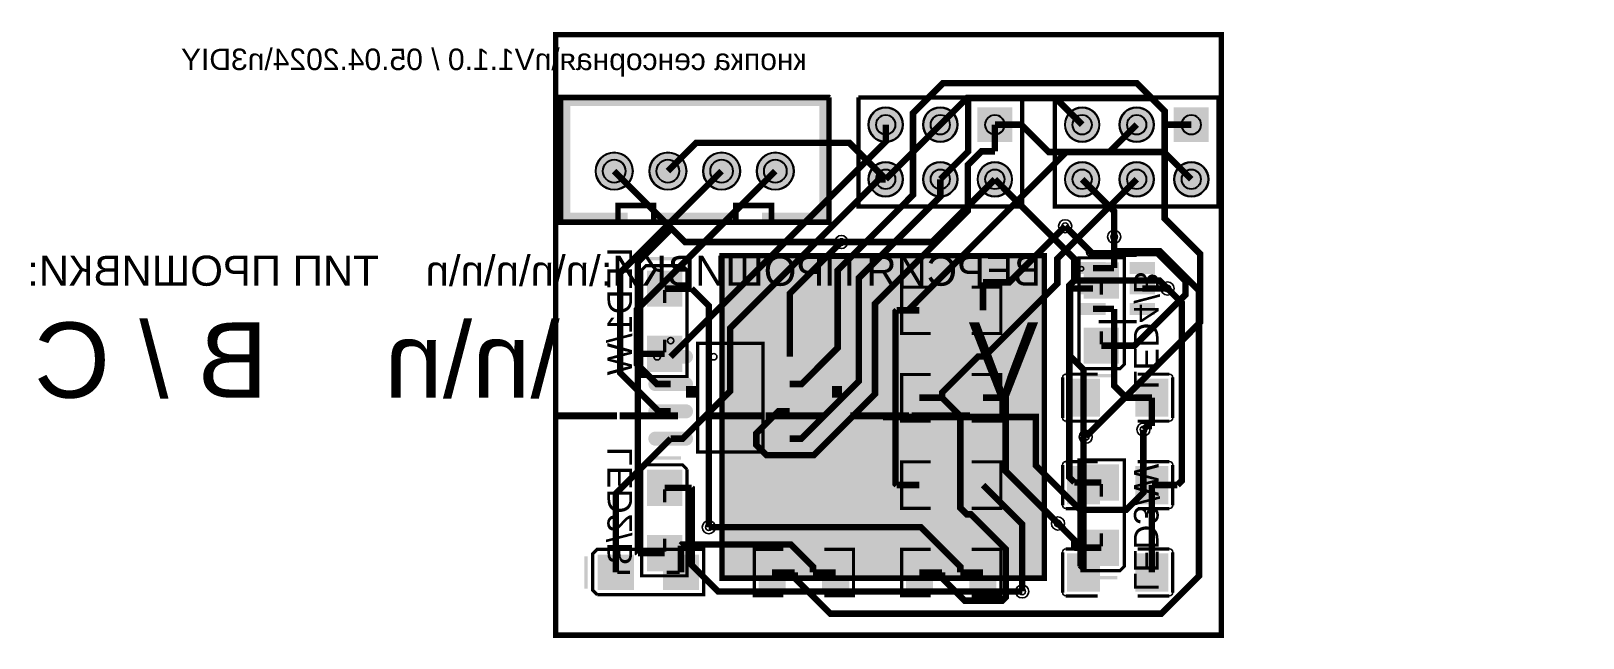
# Model space of a CAD drawing. Header units: millimetres. Extents: x -24.4 to 47.8, y -0.1 to 28.1.
import ezdxf

# ---------------------------------------------------------------- set-up
doc = ezdxf.new("R2010")
doc.units = ezdxf.units.MM
for name, color, linetype, true_color in [('BoardOutLine', 7, 'Continuous', 0xff00ff), ('BottomLayer', 7, 'Continuous', 0x0000ff), ('BottomPasteMaskLayer', 7, 'Continuous', 0x800000), ('BottomSilkLayer', 7, 'Continuous', 0x66cc33), ('BottomSolderMaskLayer', 7, 'Continuous', 0xaa00ff), ('Document', 7, 'Continuous', 0xffffff), ('Hole', 7, 'Continuous', 0x222222), ('Multi-Layer', 7, 'Continuous', 0xc0c0c0), ('TopLayer', 7, 'Continuous', 0xff0000), ('TopPasteMaskLayer', 7, 'Continuous', 0x808080), ('TopSilkLayer', 7, 'Continuous', 0xffcc00), ('TopSolderMaskLayer', 7, 'Continuous', 0x800080)]:
    doc.layers.add(name, color=color, linetype=linetype, true_color=true_color)
doc.styles.get("Standard").update_dxf_attribs({"font": 'arial.ttf'})

msp = doc.modelspace()

# ---------------------------------------------------------------- hatches: boundary and pattern name
at = {"layer": 'BottomLayer'}
for points in [[(7.747, 17.653), (22.747, 17.653), (22.747, 2.653), (7.747, 2.653), (7.747, 17.653)], [(4.28, 16.94), (4.28, 15.305), (5.88, 15.305), (5.88, 16.94)], [(26.2, 15.686), (26.2, 17.321), (24.6, 17.321), (24.6, 15.686)], [(4.28, 13.905), (4.28, 12.27), (5.88, 12.27), (5.88, 13.905)], [(26.2, 12.651), (26.2, 14.286), (24.6, 14.286), (24.6, 12.651)], [(4.28, 7.669), (4.28, 6.034), (5.88, 6.034), (5.88, 7.669)], [(26.2, 6.288), (26.2, 7.923), (24.6, 7.923), (24.6, 6.288)], [(4.28, 4.634), (4.28, 2.999), (5.88, 2.999), (5.88, 4.634)], [(26.2, 3.253), (26.2, 4.888), (24.6, 4.888), (24.6, 3.253)]]:
    msp.add_hatch(color=256, dxfattribs=at).paths.add_polyline_path(points)
at = {"layer": 'BottomPasteMaskLayer'}
for points in [[(5.78, 15.305), (5.409, 15.305), (5.309, 15.405), (5.309, 15.761), (5.209, 15.861), (4.951, 15.861), (4.851, 15.761), (4.851, 15.405), (4.751, 15.305), (4.38, 15.305), (4.28, 15.405), (4.28, 16.84), (4.38, 16.94), (5.78, 16.94), (5.88, 16.84), (5.88, 15.405)], [(26.1, 15.686), (25.73, 15.686), (25.63, 15.786), (25.63, 16.142), (25.53, 16.242), (25.271, 16.242), (25.171, 16.142), (25.171, 15.786), (25.071, 15.686), (24.7, 15.686), (24.6, 15.786), (24.6, 17.221), (24.7, 17.321), (26.1, 17.321), (26.2, 17.221), (26.2, 15.786)], [(4.38, 13.905), (4.751, 13.905), (4.851, 13.805), (4.851, 13.449), (4.951, 13.349), (5.209, 13.349), (5.309, 13.449), (5.309, 13.805), (5.409, 13.905), (5.78, 13.905), (5.88, 13.805), (5.88, 12.37), (5.78, 12.27), (4.38, 12.27), (4.28, 12.37), (4.28, 13.805)], [(24.7, 14.286), (25.071, 14.286), (25.171, 14.186), (25.171, 13.83), (25.271, 13.73), (25.53, 13.73), (25.63, 13.83), (25.63, 14.186), (25.73, 14.286), (26.1, 14.286), (26.2, 14.186), (26.2, 12.751), (26.1, 12.651), (24.7, 12.651), (24.6, 12.751), (24.6, 14.186)], [(5.78, 6.034), (5.409, 6.034), (5.309, 6.134), (5.309, 6.49), (5.209, 6.59), (4.951, 6.59), (4.851, 6.49), (4.851, 6.134), (4.751, 6.034), (4.38, 6.034), (4.28, 6.134), (4.28, 7.569), (4.38, 7.669), (5.78, 7.669), (5.88, 7.569), (5.88, 6.134)], [(26.1, 6.288), (25.73, 6.288), (25.63, 6.388), (25.63, 6.744), (25.53, 6.844), (25.271, 6.844), (25.171, 6.744), (25.171, 6.388), (25.071, 6.288), (24.7, 6.288), (24.6, 6.388), (24.6, 7.823), (24.7, 7.923), (26.1, 7.923), (26.2, 7.823), (26.2, 6.388)], [(4.38, 4.634), (4.751, 4.634), (4.851, 4.534), (4.851, 4.178), (4.951, 4.078), (5.209, 4.078), (5.309, 4.178), (5.309, 4.534), (5.409, 4.634), (5.78, 4.634), (5.88, 4.534), (5.88, 3.099), (5.78, 2.999), (4.38, 2.999), (4.28, 3.099), (4.28, 4.534)], [(24.7, 4.888), (25.071, 4.888), (25.171, 4.788), (25.171, 4.432), (25.271, 4.332), (25.53, 4.332), (25.63, 4.432), (25.63, 4.788), (25.73, 4.888), (26.1, 4.888), (26.2, 4.788), (26.2, 3.353), (26.1, 3.253), (24.7, 3.253), (24.6, 3.353), (24.6, 4.788)]]:
    msp.add_hatch(color=256, dxfattribs=at).paths.add_polyline_path(points)
at = {"layer": 'BottomSilkLayer'}
for points in [[(5.841, 17.439), (4.339, 17.439), (4.339, 17.591), (5.841, 17.591)], [(24.639, 12.152), (26.141, 12.152), (26.141, 12), (24.639, 12)], [(5.841, 8.168), (4.339, 8.168), (4.339, 8.32), (5.841, 8.32)], [(24.639, 2.754), (26.141, 2.754), (26.141, 2.602), (24.639, 2.602)]]:
    msp.add_hatch(color=256, dxfattribs=at).paths.add_polyline_path(points)
at = {"layer": 'BottomSolderMaskLayer'}
for points in [[(14.554, 23.749, 1), (16.18, 23.749, 1)], [(17.094, 23.749, 1), (18.72, 23.749, 1)], [(21.26, 22.936), (19.634, 22.936), (19.634, 24.562), (21.26, 24.562)], [(23.698, 23.749, 1), (25.324, 23.749, 1)], [(26.238, 23.749, 1), (27.864, 23.749, 1)], [(30.404, 22.936), (28.778, 22.936), (28.778, 24.562), (30.404, 24.562)], [(1.852, 21.59, 1), (3.602, 21.59, 1)], [(4.352, 21.59, 1), (6.102, 21.59, 1)], [(6.852, 21.59, 1), (8.602, 21.59, 1)], [(9.352, 21.59, 1), (11.102, 21.59, 1)], [(14.554, 21.209, 1), (16.18, 21.209, 1)], [(17.094, 21.209, 1), (18.72, 21.209, 1)], [(19.634, 21.209, 1), (21.26, 21.209, 1)], [(23.698, 21.209, 1), (25.324, 21.209, 1)], [(26.238, 21.209, 1), (27.864, 21.209, 1)], [(28.778, 21.209, 1), (30.404, 21.209, 1)], [(26.225, 15.66), (26.225, 17.347), (24.575, 17.347), (24.575, 15.66)], [(4.255, 16.966), (4.255, 15.279), (5.905, 15.279), (5.905, 16.966)], [(4.255, 13.931), (4.255, 12.244), (5.905, 12.244), (5.905, 13.931)], [(26.225, 12.625), (26.225, 14.312), (24.575, 14.312), (24.575, 12.625)], [(26.225, 6.262), (26.225, 7.949), (24.575, 7.949), (24.575, 6.262)], [(4.255, 7.695), (4.255, 6.008), (5.905, 6.008), (5.905, 7.695)], [(4.255, 4.66), (4.255, 2.973), (5.905, 2.973), (5.905, 4.66)], [(26.225, 3.227), (26.225, 4.914), (24.575, 4.914), (24.575, 3.227)]]:
    msp.add_hatch(color=256, dxfattribs=at).paths.add_polyline_path(points)
at = {"layer": 'Document'}
for points in [[(0.227, 19.264), (0.227, 25.014), (12.727, 25.014), (12.727, 19.264), (9.608, 19.264), (9.608, 19.664), (12.277, 19.664), (12.277, 24.614), (12.277, 24.614), (0.677, 24.614), (0.677, 24.614), (0.677, 19.664), (3.348, 19.664), (3.348, 19.264)], [(8.477, 19.264), (4.477, 19.264), (4.477, 19.664), (8.477, 19.664), (8.477, 19.664)], [(5.155, 16.055), (5.005, 16.055), (5.005, 15.455), (5.155, 15.455)], [(24.9, 16.211), (25.9, 16.211), (25.9, 16.061), (24.9, 16.061)], [(25.325, 16.436), (25.475, 16.436), (25.475, 15.836), (25.325, 15.836)], [(5.155, 13.155), (5.005, 13.155), (5.005, 13.755), (5.155, 13.755)], [(25.325, 13.536), (25.475, 13.536), (25.475, 14.136), (25.325, 14.136)], [(5.58, 13.38), (4.58, 13.38), (4.58, 13.53), (5.58, 13.53)], [(5.155, 6.784), (5.005, 6.784), (5.005, 6.184), (5.155, 6.184)], [(24.9, 6.813), (25.9, 6.813), (25.9, 6.663), (24.9, 6.663)], [(25.325, 7.038), (25.475, 7.038), (25.475, 6.438), (25.325, 6.438)], [(5.155, 3.884), (5.005, 3.884), (5.005, 4.484), (5.155, 4.484)], [(25.325, 4.138), (25.475, 4.138), (25.475, 4.738), (25.325, 4.738)], [(5.58, 4.109), (4.58, 4.109), (4.58, 4.259), (5.58, 4.259)], [(2.868, 2.846), (2.868, 2.996), (3.468, 2.996), (3.468, 2.846)], [(5.768, 2.846), (5.768, 2.996), (5.168, 2.996), (5.168, 2.846)], [(5.543, 2.421), (5.543, 3.421), (5.393, 3.421), (5.393, 2.421)]]:
    msp.add_hatch(color=256, dxfattribs=at).paths.add_polyline_path(points)
at = {"layer": 'Multi-Layer'}
for points in [[(14.58, 23.749, 1), (16.154, 23.749, 1)], [(17.12, 23.749, 1), (18.694, 23.749, 1)], [(21.234, 22.962), (19.66, 22.962), (19.66, 24.536), (21.234, 24.536)], [(23.724, 23.749, 1), (25.298, 23.749, 1)], [(26.264, 23.749, 1), (27.838, 23.749, 1)], [(30.378, 22.962), (28.804, 22.962), (28.804, 24.536), (30.378, 24.536)], [(1.877, 21.59, 1), (3.577, 21.59, 1)], [(4.377, 21.59, 1), (6.077, 21.59, 1)], [(6.877, 21.59, 1), (8.577, 21.59, 1)], [(9.377, 21.59, 1), (11.077, 21.59, 1)], [(14.58, 21.209, 1), (16.154, 21.209, 1)], [(17.12, 21.209, 1), (18.694, 21.209, 1)], [(19.66, 21.209, 1), (21.234, 21.209, 1)], [(23.724, 21.209, 1), (25.298, 21.209, 1)], [(26.264, 21.209, 1), (27.838, 21.209, 1)], [(28.804, 21.209, 1), (30.378, 21.209, 1)]]:
    msp.add_hatch(color=256, dxfattribs=at).paths.add_polyline_path(points)
at = {"layer": 'TopLayer'}
for points in [[(25.549, 17.345), (25.549, 16.813), (24.477, 16.813), (24.477, 17.345)], [(27.847, 17.345), (27.847, 16.813), (26.775, 16.813), (26.775, 17.345)], [(17.54, 15.964), (17.54, 14.263), (16.333, 14.263), (16.333, 15.964)], [(19.29, 15.964), (19.29, 14.263), (20.498, 14.263), (20.498, 15.964)], [(25.549, 16.395), (25.549, 15.863), (24.477, 15.863), (24.477, 16.395)], [(27.847, 16.395), (27.847, 15.863), (26.775, 15.863), (26.775, 16.395)], [(25.549, 15.445), (25.549, 14.913), (24.477, 14.913), (24.477, 15.445)], [(27.847, 15.445), (27.847, 14.913), (26.775, 14.913), (26.775, 15.445)], [(6.084, 13.248, -0.785398), (6.084, 12.66), (4.627, 12.66, -0.785398), (4.627, 13.248)], [(11.629, 13.248, -0.785398), (11.629, 12.66), (10.172, 12.66, -0.785398), (10.172, 13.248)], [(6.084, 11.978, -0.785398), (6.084, 11.39), (4.627, 11.39, -0.785398), (4.627, 11.978)], [(11.629, 11.978, -0.785398), (11.629, 11.39), (10.172, 11.39, -0.785398), (10.172, 11.978)], [(17.54, 11.9), (17.54, 10.199), (16.333, 10.199), (16.333, 11.9)], [(19.29, 11.9), (19.29, 10.199), (20.498, 10.199), (20.498, 11.9)], [(25.312, 10.185), (25.312, 11.913), (23.827, 11.913), (23.827, 10.185)], [(27.012, 10.185), (27.012, 11.913), (28.497, 11.913), (28.497, 10.185)], [(6.084, 10.708, -0.785398), (6.084, 10.12), (4.627, 10.12, -0.785398), (4.627, 10.708)], [(11.629, 10.708, -0.785398), (11.629, 10.12), (10.172, 10.12, -0.785398), (10.172, 10.708)], [(6.084, 9.438, -0.785398), (6.084, 8.85), (4.627, 8.85, -0.785398), (4.627, 9.438)], [(11.629, 9.438, -0.785398), (11.629, 8.85), (10.172, 8.85, -0.785398), (10.172, 9.438)], [(17.54, 7.836), (17.54, 6.135), (16.333, 6.135), (16.333, 7.836)], [(19.29, 7.836), (19.29, 6.135), (20.498, 6.135), (20.498, 7.836)], [(25.312, 6.121), (25.312, 7.849), (23.827, 7.849), (23.827, 6.121)], [(27.012, 6.121), (27.012, 7.849), (28.497, 7.849), (28.497, 6.121)], [(1.983, 3.721), (3.618, 3.721), (3.618, 2.121), (1.983, 2.121)], [(5.018, 3.721), (6.653, 3.721), (6.653, 2.121), (5.018, 2.121)], [(10.682, 3.772), (10.682, 2.071), (9.474, 2.071), (9.474, 3.772)], [(12.432, 3.772), (12.432, 2.071), (13.64, 2.071), (13.64, 3.772)], [(17.54, 3.772), (17.54, 2.071), (16.333, 2.071), (16.333, 3.772)], [(19.29, 3.772), (19.29, 2.071), (20.498, 2.071), (20.498, 3.772)], [(25.312, 2.057), (25.312, 3.785), (23.827, 3.785), (23.827, 2.057)], [(27.012, 2.057), (27.012, 3.785), (28.497, 3.785), (28.497, 2.057)]]:
    msp.add_hatch(color=256, dxfattribs=at).paths.add_polyline_path(points)
at = {"layer": 'TopPasteMaskLayer'}
for points in [[(25.549, 17.345), (25.549, 16.813), (24.477, 16.813), (24.477, 17.345)], [(27.847, 17.345), (27.847, 16.813), (26.775, 16.813), (26.775, 17.345)], [(17.54, 15.864), (17.54, 15.502), (17.44, 15.402), (17.229, 15.402), (17.129, 15.302), (17.129, 14.924), (17.229, 14.824), (17.44, 14.824), (17.54, 14.724), (17.54, 14.363), (17.44, 14.263), (16.433, 14.263), (16.333, 14.363), (16.333, 15.864), (16.433, 15.964), (17.44, 15.964)], [(19.29, 15.864), (19.29, 15.502), (19.39, 15.402), (19.601, 15.402), (19.701, 15.302), (19.701, 14.924), (19.601, 14.824), (19.39, 14.824), (19.29, 14.724), (19.29, 14.363), (19.39, 14.263), (20.398, 14.263), (20.498, 14.363), (20.498, 15.864), (20.398, 15.964), (19.39, 15.964)], [(25.549, 16.395), (25.549, 15.863), (24.477, 15.863), (24.477, 16.395)], [(27.847, 16.395), (27.847, 15.863), (26.775, 15.863), (26.775, 16.395)], [(25.549, 15.445), (25.549, 14.913), (24.477, 14.913), (24.477, 15.445)], [(27.847, 15.445), (27.847, 14.913), (26.775, 14.913), (26.775, 15.445)], [(6.084, 13.248, -0.785398), (6.084, 12.66), (4.627, 12.66, -0.785398), (4.627, 13.248)], [(11.629, 13.248, -0.785398), (11.629, 12.66), (10.172, 12.66, -0.785398), (10.172, 13.248)], [(6.084, 11.978, -0.785398), (6.084, 11.39), (4.627, 11.39, -0.785398), (4.627, 11.978)], [(11.629, 11.978, -0.785398), (11.629, 11.39), (10.172, 11.39, -0.785398), (10.172, 11.978)], [(17.54, 11.8), (17.54, 11.438), (17.44, 11.338), (17.229, 11.338), (17.129, 11.238), (17.129, 10.86), (17.229, 10.76), (17.44, 10.76), (17.54, 10.66), (17.54, 10.299), (17.44, 10.199), (16.433, 10.199), (16.333, 10.299), (16.333, 11.8), (16.433, 11.9), (17.44, 11.9)], [(19.29, 11.8), (19.29, 11.438), (19.39, 11.338), (19.601, 11.338), (19.701, 11.238), (19.701, 10.86), (19.601, 10.76), (19.39, 10.76), (19.29, 10.66), (19.29, 10.299), (19.39, 10.199), (20.398, 10.199), (20.498, 10.299), (20.498, 11.8), (20.398, 11.9), (19.39, 11.9)], [(25.312, 10.285), (25.312, 10.655), (25.212, 10.755), (24.907, 10.755), (24.807, 10.855), (24.807, 11.243), (24.907, 11.343), (25.212, 11.343), (25.312, 11.443), (25.312, 11.813), (25.212, 11.913), (23.927, 11.913), (23.827, 11.813), (23.827, 10.285), (23.927, 10.185), (25.212, 10.185)], [(27.012, 10.285), (27.012, 10.655), (27.112, 10.755), (27.417, 10.755), (27.517, 10.855), (27.517, 11.243), (27.417, 11.343), (27.112, 11.343), (27.012, 11.443), (27.012, 11.813), (27.112, 11.913), (28.397, 11.913), (28.497, 11.813), (28.497, 10.285), (28.397, 10.185), (27.112, 10.185)], [(6.084, 10.708, -0.785398), (6.084, 10.12), (4.627, 10.12, -0.785398), (4.627, 10.708)], [(11.629, 10.708, -0.785398), (11.629, 10.12), (10.172, 10.12, -0.785398), (10.172, 10.708)], [(6.084, 9.438, -0.785398), (6.084, 8.85), (4.627, 8.85, -0.785398), (4.627, 9.438)], [(11.629, 9.438, -0.785398), (11.629, 8.85), (10.172, 8.85, -0.785398), (10.172, 9.438)], [(17.54, 7.736), (17.54, 7.374), (17.44, 7.274), (17.229, 7.274), (17.129, 7.174), (17.129, 6.796), (17.229, 6.696), (17.44, 6.696), (17.54, 6.596), (17.54, 6.235), (17.44, 6.135), (16.433, 6.135), (16.333, 6.235), (16.333, 7.736), (16.433, 7.836), (17.44, 7.836)], [(19.29, 7.736), (19.29, 7.374), (19.39, 7.274), (19.601, 7.274), (19.701, 7.174), (19.701, 6.796), (19.601, 6.696), (19.39, 6.696), (19.29, 6.596), (19.29, 6.235), (19.39, 6.135), (20.398, 6.135), (20.498, 6.235), (20.498, 7.736), (20.398, 7.836), (19.39, 7.836)], [(25.312, 6.221), (25.312, 6.591), (25.212, 6.691), (24.907, 6.691), (24.807, 6.791), (24.807, 7.179), (24.907, 7.279), (25.212, 7.279), (25.312, 7.379), (25.312, 7.749), (25.212, 7.849), (23.927, 7.849), (23.827, 7.749), (23.827, 6.221), (23.927, 6.121), (25.212, 6.121)], [(27.012, 6.221), (27.012, 6.591), (27.112, 6.691), (27.417, 6.691), (27.517, 6.791), (27.517, 7.179), (27.417, 7.279), (27.112, 7.279), (27.012, 7.379), (27.012, 7.749), (27.112, 7.849), (28.397, 7.849), (28.497, 7.749), (28.497, 6.221), (28.397, 6.121), (27.112, 6.121)], [(3.618, 2.221), (3.618, 2.592), (3.518, 2.692), (3.162, 2.692), (3.062, 2.792), (3.062, 3.05), (3.162, 3.15), (3.518, 3.15), (3.618, 3.25), (3.618, 3.621), (3.518, 3.721), (2.083, 3.721), (1.983, 3.621), (1.983, 2.221), (2.083, 2.121), (3.518, 2.121)], [(5.018, 3.621), (5.018, 3.25), (5.118, 3.15), (5.474, 3.15), (5.574, 3.05), (5.574, 2.792), (5.474, 2.692), (5.118, 2.692), (5.018, 2.592), (5.018, 2.221), (5.118, 2.121), (6.553, 2.121), (6.653, 2.221), (6.653, 3.621), (6.553, 3.721), (5.118, 3.721)], [(10.682, 3.672), (10.682, 3.31), (10.582, 3.21), (10.371, 3.21), (10.271, 3.11), (10.271, 2.732), (10.371, 2.632), (10.582, 2.632), (10.682, 2.532), (10.682, 2.171), (10.582, 2.071), (9.574, 2.071), (9.474, 2.171), (9.474, 3.672), (9.574, 3.772), (10.582, 3.772)], [(12.432, 3.672), (12.432, 3.31), (12.532, 3.21), (12.743, 3.21), (12.843, 3.11), (12.843, 2.732), (12.743, 2.632), (12.532, 2.632), (12.432, 2.532), (12.432, 2.171), (12.532, 2.071), (13.54, 2.071), (13.64, 2.171), (13.64, 3.672), (13.54, 3.772), (12.532, 3.772)], [(17.54, 3.672), (17.54, 3.31), (17.44, 3.21), (17.229, 3.21), (17.129, 3.11), (17.129, 2.732), (17.229, 2.632), (17.44, 2.632), (17.54, 2.532), (17.54, 2.171), (17.44, 2.071), (16.433, 2.071), (16.333, 2.171), (16.333, 3.672), (16.433, 3.772), (17.44, 3.772)], [(19.29, 3.672), (19.29, 3.31), (19.39, 3.21), (19.601, 3.21), (19.701, 3.11), (19.701, 2.732), (19.601, 2.632), (19.39, 2.632), (19.29, 2.532), (19.29, 2.171), (19.39, 2.071), (20.398, 2.071), (20.498, 2.171), (20.498, 3.672), (20.398, 3.772), (19.39, 3.772)], [(25.312, 2.157), (25.312, 2.527), (25.212, 2.627), (24.907, 2.627), (24.807, 2.727), (24.807, 3.115), (24.907, 3.215), (25.212, 3.215), (25.312, 3.315), (25.312, 3.685), (25.212, 3.785), (23.927, 3.785), (23.827, 3.685), (23.827, 2.157), (23.927, 2.057), (25.212, 2.057)], [(27.012, 2.157), (27.012, 2.527), (27.112, 2.627), (27.417, 2.627), (27.517, 2.727), (27.517, 3.115), (27.417, 3.215), (27.112, 3.215), (27.012, 3.315), (27.012, 3.685), (27.112, 3.785), (28.397, 3.785), (28.497, 3.685), (28.497, 2.157), (28.397, 2.057), (27.112, 2.057)]]:
    msp.add_hatch(color=256, dxfattribs=at).paths.add_polyline_path(points)
at = {"layer": 'TopSilkLayer'}
msp.add_hatch(color=256, dxfattribs=at).paths.add_polyline_path([(1.484, 2.16), (1.484, 3.662), (1.332, 3.662), (1.332, 2.16)])
at = {"layer": 'TopSolderMaskLayer'}
for points in [[(14.554, 23.749, 1), (16.18, 23.749, 1)], [(17.094, 23.749, 1), (18.72, 23.749, 1)], [(21.26, 22.936), (19.634, 22.936), (19.634, 24.562), (21.26, 24.562)], [(23.698, 23.749, 1), (25.324, 23.749, 1)], [(26.238, 23.749, 1), (27.864, 23.749, 1)], [(30.404, 22.936), (28.778, 22.936), (28.778, 24.562), (30.404, 24.562)], [(1.852, 21.59, 1), (3.602, 21.59, 1)], [(4.352, 21.59, 1), (6.102, 21.59, 1)], [(6.852, 21.59, 1), (8.602, 21.59, 1)], [(9.352, 21.59, 1), (11.102, 21.59, 1)], [(14.554, 21.209, 1), (16.18, 21.209, 1)], [(17.094, 21.209, 1), (18.72, 21.209, 1)], [(19.634, 21.209, 1), (21.26, 21.209, 1)], [(23.698, 21.209, 1), (25.324, 21.209, 1)], [(26.238, 21.209, 1), (27.864, 21.209, 1)], [(28.778, 21.209, 1), (30.404, 21.209, 1)], [(25.6, 17.358), (25.6, 16.8), (24.426, 16.8), (24.426, 17.358)], [(27.898, 17.358), (27.898, 16.8), (26.724, 16.8), (26.724, 17.358)], [(17.565, 15.989), (17.565, 14.237), (16.307, 14.237), (16.307, 15.989)], [(19.265, 15.989), (19.265, 14.237), (20.523, 14.237), (20.523, 15.989)], [(25.6, 16.408), (25.6, 15.85), (24.426, 15.85), (24.426, 16.408)], [(27.898, 16.408), (27.898, 15.85), (26.724, 15.85), (26.724, 16.408)], [(25.6, 15.458), (25.6, 14.9), (24.426, 14.9), (24.426, 15.458)], [(27.898, 15.458), (27.898, 14.9), (26.724, 14.9), (26.724, 15.458)], [(6.147, 13.273, -0.785398), (6.147, 12.635), (4.564, 12.635, -0.785398), (4.564, 13.273)], [(11.692, 13.273, -0.785398), (11.692, 12.635), (10.109, 12.635, -0.785398), (10.109, 13.273)], [(6.147, 12.003, -0.785398), (6.147, 11.365), (4.564, 11.365, -0.785398), (4.564, 12.003)], [(11.692, 12.003, -0.785398), (11.692, 11.365), (10.109, 11.365, -0.785398), (10.109, 12.003)], [(17.565, 11.925), (17.565, 10.173), (16.307, 10.173), (16.307, 11.925)], [(19.265, 11.925), (19.265, 10.173), (20.523, 10.173), (20.523, 11.925)], [(25.337, 10.16), (25.337, 11.938), (23.802, 11.938), (23.802, 10.16)], [(26.987, 10.16), (26.987, 11.938), (28.522, 11.938), (28.522, 10.16)], [(6.147, 10.733, -0.785398), (6.147, 10.095), (4.564, 10.095, -0.785398), (4.564, 10.733)], [(11.692, 10.733, -0.785398), (11.692, 10.095), (10.109, 10.095, -0.785398), (10.109, 10.733)], [(6.147, 9.463, -0.785398), (6.147, 8.825), (4.564, 8.825, -0.785398), (4.564, 9.463)], [(11.692, 9.463, -0.785398), (11.692, 8.825), (10.109, 8.825, -0.785398), (10.109, 9.463)], [(17.565, 7.861), (17.565, 6.109), (16.307, 6.109), (16.307, 7.861)], [(19.265, 7.861), (19.265, 6.109), (20.523, 6.109), (20.523, 7.861)], [(25.337, 6.096), (25.337, 7.874), (23.802, 7.874), (23.802, 6.096)], [(26.987, 6.096), (26.987, 7.874), (28.522, 7.874), (28.522, 6.096)], [(1.958, 3.746), (3.644, 3.746), (3.644, 2.096), (1.958, 2.096)], [(4.993, 3.746), (6.678, 3.746), (6.678, 2.096), (4.993, 2.096)], [(10.707, 3.797), (10.707, 2.045), (9.449, 2.045), (9.449, 3.797)], [(12.407, 3.797), (12.407, 2.045), (13.665, 2.045), (13.665, 3.797)], [(17.565, 3.797), (17.565, 2.045), (16.307, 2.045), (16.307, 3.797)], [(19.265, 3.797), (19.265, 2.045), (20.523, 2.045), (20.523, 3.797)], [(25.337, 2.032), (25.337, 3.81), (23.802, 3.81), (23.802, 2.032)], [(26.987, 2.032), (26.987, 3.81), (28.522, 3.81), (28.522, 2.032)]]:
    msp.add_hatch(color=256, dxfattribs=at).paths.add_polyline_path(points)

# ---------------------------------------------------------------- linework, layer by layer
at = {"layer": 'BoardOutLine', "const_width": 0.254}
msp.add_lwpolyline([(0, 0), (30.988, 0), (30.988, 27.94), (0, 27.94), (0, 0)], close=True, dxfattribs=at)
at = {"layer": 'BottomLayer', "const_width": 0.3}
for points in [[(24.679, 9.233), (30.008, 14.561), (30.008, 17.728), (28.352, 19.384), (28.352, 24.39), (27.059, 25.683), (18.037, 25.683), (16.637, 24.283), (16.637, 22.479), (15.367, 21.209)], [(24.511, 23.749), (23.272, 24.988), (19.295, 24.988), (19.208, 24.901), (19.208, 22.51), (17.907, 21.209)], [(20.447, 23.749), (21.685, 23.749)], [(27.051, 23.749), (25.781, 22.479), (22.955, 22.479), (21.685, 23.749)], [(5.227, 21.59), (6.538, 22.901), (13.675, 22.901), (15.367, 21.209)], [(5.397, 18.92), (2.727, 21.59)], [(20.447, 21.209), (17.53, 18.292), (13.301, 18.292)], [(24.149, 16.503), (24.149, 17.507), (20.447, 21.209)], [(24.511, 21.209), (25.999, 19.721), (25.999, 18.535)], [(3.829, 13.088), (3.828, 13.089), (3.828, 17.351), (5.397, 18.92)], [(13.301, 18.292), (6.025, 18.292), (5.397, 18.92)], [(25.4, 13.469), (26.947, 13.469), (29.322, 15.843), (29.322, 16.474), (28.023, 17.773), (24.97, 17.773), (23.72, 19.023)], [(24.149, 7.105), (23.912, 7.343), (23.912, 16.266), (24.149, 16.503)], [(24.775, 16.503), (24.149, 16.503)], [(24.775, 16.503), (25.4, 16.503)], [(25.4, 16.503), (28.11, 16.503), (28.485, 16.129)], [(5.08, 16.122), (6.331, 16.122)], [(6.331, 16.122), (7.128, 15.326), (7.128, 5.023)], [(3.829, 3.817), (3.828, 3.818), (3.828, 13.086), (3.829, 13.088)], [(3.979, 13.088), (3.829, 13.088)], [(5.08, 13.088), (3.979, 13.088)], [(15.247, 10.153), (22.225, 10.152)], [(21.336, 10.16), (22.352, 10.16), (22.352, 7.897), (24.412, 5.837), (26.563, 5.837), (27.361, 6.634), (27.361, 9.566)], [(25.4, 7.105), (24.149, 7.105)], [(5.08, 6.851), (6.331, 6.851)], [(6.331, 6.851), (6.332, 6.85), (6.332, 3.263), (7.558, 2.037), (21.72, 2.037)], [(24.149, 4.071), (24.149, 4.431), (23.386, 5.195)], [(5.08, 3.817), (3.829, 3.817)], [(25.4, 4.071), (24.149, 4.071)]]:
    msp.add_lwpolyline(points, dxfattribs=at)
at = {"layer": 'BottomSilkLayer', "const_width": 0.254}
msp.add_lwpolyline([(7.747, 17.653), (22.747, 17.653), (22.747, 2.653), (7.747, 2.653), (7.747, 17.653)], close=True, dxfattribs=at)
at = {"layer": 'BottomSilkLayer', "const_width": 0.15}
for points in [[(26.19, 12.396), (26.27, 12.396), (26.47, 12.596), (26.47, 17.556), (24.36, 17.556), (24.36, 12.606)], [(4.29, 17.195), (4.21, 17.195), (4.01, 16.995), (4.01, 12.035), (6.12, 12.035), (6.12, 16.985)], [(4.29, 17.195), (5.91, 17.195), (6.12, 16.985)], [(26.19, 12.396), (24.57, 12.396), (24.36, 12.606)], [(4.29, 7.924), (4.21, 7.924), (4.01, 7.724), (4.01, 2.764), (6.12, 2.764), (6.12, 7.714)], [(4.29, 7.924), (5.91, 7.924), (6.12, 7.714)], [(26.19, 2.998), (26.27, 2.998), (26.47, 3.198), (26.47, 8.158), (24.36, 8.158), (24.36, 3.208)], [(26.19, 2.998), (24.57, 2.998), (24.36, 3.208)]]:
    msp.add_lwpolyline(points, dxfattribs=at)
at = {"layer": 'BottomSolderMaskLayer'}
for centre, radius in [((15.367, 23.749), 0.813), ((15.367, 23.749), 0.459), ((17.907, 23.749), 0.813), ((17.907, 23.749), 0.459), ((20.447, 23.749), 0.459), ((24.511, 23.749), 0.813), ((24.511, 23.749), 0.459), ((27.051, 23.749), 0.813), ((27.051, 23.749), 0.459), ((29.591, 23.749), 0.459), ((2.727, 21.59), 0.875), ((5.227, 21.59), 0.875), ((7.727, 21.59), 0.875), ((10.227, 21.59), 0.875), ((2.727, 21.59), 0.54), ((5.227, 21.59), 0.54), ((7.727, 21.59), 0.54), ((10.227, 21.59), 0.54), ((15.367, 21.209), 0.813), ((17.907, 21.209), 0.813), ((20.447, 21.209), 0.813), ((24.511, 21.209), 0.813), ((27.051, 21.209), 0.813), ((29.591, 21.209), 0.813), ((15.367, 21.209), 0.459), ((17.907, 21.209), 0.459), ((20.447, 21.209), 0.459), ((24.511, 21.209), 0.459), ((27.051, 21.209), 0.459), ((29.591, 21.209), 0.459)]:
    msp.add_circle(centre, radius, dxfattribs=at)
at = {"layer": 'Document'}
for centre, radius in [((24.482, 17.049), 0.1), ((4.728, 12.954), 0.15)]:
    msp.add_circle(centre, radius, dxfattribs=at)
at = {"layer": 'Hole'}
for centre in [(23.72, 19.023), (13.301, 18.292), (25.999, 18.535), (28.485, 16.129), (27.362, 9.565), (24.679, 9.233), (7.128, 5.023), (23.386, 5.195), (21.72, 2.037)]:
    msp.add_circle(centre, 0.153, dxfattribs=at)
at = {"layer": 'Multi-Layer'}
for centre, radius in [((15.367, 23.749), 0.787), ((15.367, 23.749), 0.445), ((17.907, 23.749), 0.787), ((17.907, 23.749), 0.445), ((20.447, 23.749), 0.445), ((24.511, 23.749), 0.787), ((24.511, 23.749), 0.445), ((27.051, 23.749), 0.787), ((27.051, 23.749), 0.445), ((29.591, 23.749), 0.445), ((2.727, 21.59), 0.85), ((5.227, 21.59), 0.85), ((7.727, 21.59), 0.85), ((10.227, 21.59), 0.85), ((2.727, 21.59), 0.525), ((5.227, 21.59), 0.525), ((7.727, 21.59), 0.525), ((10.227, 21.59), 0.525), ((15.367, 21.209), 0.787), ((17.907, 21.209), 0.787), ((20.447, 21.209), 0.787), ((24.511, 21.209), 0.787), ((27.051, 21.209), 0.787), ((29.591, 21.209), 0.787), ((15.367, 21.209), 0.445), ((17.907, 21.209), 0.445), ((20.447, 21.209), 0.445), ((24.511, 21.209), 0.445), ((27.051, 21.209), 0.445), ((29.591, 21.209), 0.445), ((23.72, 19.023), 0.305), ((25.999, 18.535), 0.305), ((13.301, 18.292), 0.305), ((28.485, 16.129), 0.305), ((24.679, 9.233), 0.305), ((27.362, 9.565), 0.305), ((7.128, 5.023), 0.305), ((23.386, 5.195), 0.305), ((21.72, 2.037), 0.305)]:
    msp.add_circle(centre, radius, dxfattribs=at)
at = {"layer": 'TopLayer', "const_width": 0.3}
for points in [[(28.353, 23.749), (28.353, 24.368), (27.733, 24.988), (19.146, 24.988), (17.907, 23.749)], [(5.356, 12.954), (15.367, 22.965), (15.367, 23.749)], [(10.9, 11.684), (11.447, 11.684), (13.128, 13.365), (13.128, 16.975), (16.637, 20.484), (16.637, 22.479), (17.907, 23.749)], [(20.447, 23.749), (20.447, 22.511)], [(29.591, 23.749), (28.353, 23.749)], [(10.9, 10.414), (10.37, 10.414), (9.342, 9.386), (9.342, 8.854), (9.821, 8.376), (12.025, 8.376), (14.865, 11.216), (14.865, 15.416), (19.186, 19.737), (19.186, 21.869), (19.828, 22.511), (20.447, 22.511)], [(16.409, 15.113), (23.775, 22.479), (28.321, 22.479), (29.591, 21.209)], [(5.356, 10.414), (4.796, 10.414), (3.006, 12.204), (3.006, 16.869), (7.727, 21.59)], [(5.356, 11.684), (4.713, 11.684), (3.777, 12.62), (3.777, 15.14), (10.227, 21.59)], [(15.367, 21.209), (15.053, 21.209), (8.128, 14.284), (8.128, 11.354), (5.918, 9.144), (5.356, 9.144)], [(17.907, 21.209), (17.907, 20.407), (14.114, 16.614), (14.114, 11.814), (11.443, 9.144), (10.9, 9.144)], [(27.051, 21.209), (23.354, 17.512), (23.354, 16.355), (19.962, 12.963), (19.665, 12.963), (17.991, 11.289), (17.991, 11.049)], [(23.72, 19.023), (21.11, 16.414), (19.894, 16.414)], [(13.301, 18.292), (10.9, 15.891), (10.9, 12.954)], [(25.999, 17.86), (25.999, 18.535)], [(11.133, 2.921), (11.133, 2.657), (12.787, 1.003), (28.2, 1.003), (29.948, 2.751), (29.948, 16.038), (28.126, 17.86), (25.999, 17.86)], [(25.999, 17.079), (25.999, 17.86)], [(25.013, 17.079), (25.999, 17.079)], [(19.894, 15.113), (19.894, 16.414)], [(24.026, 16.129), (23.956, 16.058), (23.956, 12.977), (24.569, 12.364)], [(25.013, 16.129), (24.026, 16.129)], [(27.311, 16.129), (28.298, 16.129)], [(28.298, 16.129), (28.485, 16.129)], [(28.948, 6.985), (29.147, 7.184), (29.147, 15.467), (28.485, 16.129)], [(15.882, 6.985), (15.826, 7.041), (15.826, 15.057), (15.882, 15.113)], [(16.409, 15.113), (15.882, 15.113)], [(16.936, 15.113), (16.409, 15.113)], [(25.013, 15.179), (25.999, 15.179)], [(25.999, 15.179), (25.999, 11.611), (26.562, 11.049)], [(24.569, 11.706), (24.569, 12.364)], [(24.569, 11.706), (24.569, 11.049)], [(16.936, 11.049), (17.991, 11.049)], [(17.991, 2.921), (17.991, 2.657), (19.041, 1.607), (20.793, 1.607), (20.958, 1.772), (20.958, 3.999), (19.332, 5.625), (19.14, 5.625), (18.838, 5.927), (18.838, 10.201), (17.991, 11.049)], [(19.894, 11.049), (20.948, 11.049)], [(20.948, 11.049), (20.949, 11.048), (20.949, 7.631), (23.386, 5.195)], [(24.569, 11.049), (24.569, 9.233)], [(27.755, 11.049), (26.562, 11.049)], [(27.755, 11.049), (27.755, 9.734)], [(27.362, 9.565), (27.531, 9.734), (27.755, 9.734)], [(2.801, 2.921), (2.801, 6.589), (5.356, 9.144)], [(24.679, 9.233), (24.569, 9.233)], [(24.569, 9.233), (24.569, 6.985)], [(16.936, 6.985), (15.882, 6.985)], [(19.894, 6.985), (21.72, 5.159), (21.72, 2.037)], [(24.569, 6.985), (24.569, 2.921)], [(27.755, 6.985), (28.948, 6.985)], [(27.755, 2.921), (27.755, 6.985)], [(18.839, 2.921), (18.839, 3.185), (17.002, 5.023), (7.128, 5.023)], [(5.835, 4.172), (5.887, 4.223), (10.943, 4.223), (11.981, 3.185), (11.981, 2.921)], [(5.835, 2.921), (5.835, 4.172)], [(10.078, 2.921), (11.133, 2.921)], [(13.036, 2.921), (11.981, 2.921)], [(16.936, 2.921), (17.991, 2.921)], [(19.894, 2.921), (18.839, 2.921)]]:
    msp.add_lwpolyline(points, dxfattribs=at)
at = {"layer": 'TopSilkLayer'}
for points, const_width in [([(12.727, 25.015), (12.727, 19.215), (0.227, 19.215), (0.227, 25.015), (12.717, 25.015), (12.727, 25.005)], 0.254), ([(14.097, 25.019), (14.097, 19.939), (21.717, 19.939), (21.717, 25.019), (14.097, 25.019), (18.965, 25.019)], 0.203), ([(23.241, 25.019), (23.241, 19.939), (30.861, 19.939), (30.861, 25.019), (23.241, 25.019), (28.109, 25.019)], 0.203), ([(4.565, 19.215), (4.565, 19.99), (2.902, 19.99), (2.902, 19.263), (2.949, 19.215)], 0.254), ([(10.052, 19.215), (10.052, 19.99), (8.389, 19.99), (8.389, 19.263), (8.437, 19.215)], 0.254), ([(25.273, 17.668), (27.051, 17.668)], 0.152), ([(17.464, 16.192), (16.104, 16.192), (16.104, 14.034), (17.464, 14.034)], 0.152), ([(19.366, 16.192), (20.726, 16.192), (20.726, 14.034), (19.366, 14.034)], 0.152), ([(25.273, 14.59), (27.051, 14.59)], 0.152), ([(17.464, 12.128), (16.104, 12.128), (16.104, 9.97), (17.464, 9.97)], 0.152), ([(19.366, 12.128), (20.726, 12.128), (20.726, 9.97), (19.366, 9.97)], 0.152), ([(23.598, 10.109), (23.598, 11.989)], 0.152), ([(23.751, 12.142), (25.236, 12.142)], 0.152), ([(28.573, 12.142), (27.088, 12.142)], 0.152), ([(28.726, 10.109), (28.726, 11.989)], 0.152), ([(25.236, 9.956), (23.751, 9.956)], 0.152), ([(27.088, 9.956), (28.573, 9.956)], 0.152), ([(17.464, 8.064), (16.104, 8.064), (16.104, 5.906), (17.464, 5.906)], 0.152), ([(19.366, 8.064), (20.726, 8.064), (20.726, 5.906), (19.366, 5.906)], 0.152), ([(23.598, 6.045), (23.598, 7.925)], 0.152), ([(23.751, 8.078), (25.236, 8.078)], 0.152), ([(28.573, 8.078), (27.088, 8.078)], 0.152), ([(28.726, 6.045), (28.726, 7.925)], 0.152), ([(25.236, 5.892), (23.751, 5.892)], 0.152), ([(27.088, 5.892), (28.573, 5.892)], 0.152), ([(1.728, 3.711), (1.728, 3.791), (1.928, 3.991), (6.888, 3.991), (6.888, 1.881), (1.938, 1.881)], 0.15), ([(1.728, 3.711), (1.728, 2.091), (1.938, 1.881)], 0.15), ([(10.606, 4), (9.246, 4), (9.246, 1.842), (10.606, 1.842)], 0.152), ([(12.508, 4), (13.868, 4), (13.868, 1.842), (12.508, 1.842)], 0.152), ([(17.464, 4), (16.104, 4), (16.104, 1.842), (17.464, 1.842)], 0.152), ([(19.366, 4), (20.726, 4), (20.726, 1.842), (19.366, 1.842)], 0.152), ([(23.598, 1.981), (23.598, 3.861)], 0.152), ([(23.751, 4.014), (25.236, 4.014)], 0.152), ([(28.573, 4.014), (27.088, 4.014)], 0.152), ([(28.726, 1.981), (28.726, 3.861)], 0.152), ([(25.236, 1.828), (23.751, 1.828)], 0.152), ([(27.088, 1.828), (28.573, 1.828)], 0.152)]:
    msp.add_lwpolyline(points, dxfattribs=dict(at, const_width=const_width))
at = {"layer": 'TopSilkLayer', "const_width": 0.152}
msp.add_lwpolyline([(6.607, 13.575), (9.649, 13.575), (9.649, 8.523), (6.607, 8.523), (6.607, 13.575)], close=True, dxfattribs=at)
at = {"layer": 'TopSilkLayer'}
for centre in [(24.861, 17.797), (5.356, 13.701), (7.359, 12.954)]:
    msp.add_circle(centre, 0.15, dxfattribs=at)
for centre, start, end in [((23.751, 11.989), 90, 180), ((28.573, 11.989), 0, 90), ((23.751, 10.109), 180, 270), ((28.573, 10.109), 270, 360), ((23.751, 7.925), 90, 180), ((28.573, 7.925), 0, 90), ((23.751, 6.045), 180, 270), ((28.573, 6.045), 270, 360), ((23.751, 3.861), 90, 180), ((28.573, 3.861), 0, 90), ((23.751, 1.981), 180, 270), ((28.573, 1.981), 270, 360)]:
    msp.add_arc(centre, 0.152, start, end, dxfattribs=at)
at = {"layer": 'TopSolderMaskLayer'}
for centre, radius in [((15.367, 23.749), 0.813), ((15.367, 23.749), 0.459), ((17.907, 23.749), 0.813), ((17.907, 23.749), 0.459), ((20.447, 23.749), 0.459), ((24.511, 23.749), 0.813), ((24.511, 23.749), 0.459), ((27.051, 23.749), 0.813), ((27.051, 23.749), 0.459), ((29.591, 23.749), 0.459), ((2.727, 21.59), 0.875), ((5.227, 21.59), 0.875), ((7.727, 21.59), 0.875), ((10.227, 21.59), 0.875), ((2.727, 21.59), 0.54), ((5.227, 21.59), 0.54), ((7.727, 21.59), 0.54), ((10.227, 21.59), 0.54), ((15.367, 21.209), 0.813), ((17.907, 21.209), 0.813), ((20.447, 21.209), 0.813), ((24.511, 21.209), 0.813), ((27.051, 21.209), 0.813), ((29.591, 21.209), 0.813), ((15.367, 21.209), 0.459), ((17.907, 21.209), 0.459), ((20.447, 21.209), 0.459), ((24.511, 21.209), 0.459), ((27.051, 21.209), 0.459), ((29.591, 21.209), 0.459)]:
    msp.add_circle(centre, radius, dxfattribs=at)

# ---------------------------------------------------------------- texts
at = {"layer": 'BottomSilkLayer', "text_generation_flag": 2}
for s, height, p in [('кнопка сенсорная\\nV1.1.0 / 05.04.2024\\n3DIY', 1, (11.684, 26.289)), ('ВЕРСИЯ ПРОШИВКИ:\\n\\n\\n\\n\\n    ТИП ПРОШИВКИ:', 1.4, (22.606, 16.256)), ('V__.__.__\\n\\n    В / С', 3.5, (22.479, 11.049))]:
    msp.add_text(s, height=height, dxfattribs=at).set_placement(p)
for s, rotation, p in [('LED1/W', 90, (3.556, 18.034)), ('LED4/B', 270, (26.924, 11.43)), ('LED2/B', 90, (3.556, 8.763)), ('LED3/W', 270, (26.924, 2.032))]:
    msp.add_text(s, height=1.143, rotation=rotation, dxfattribs=at).set_placement(p)

doc.saveas('drawing.dxf')
